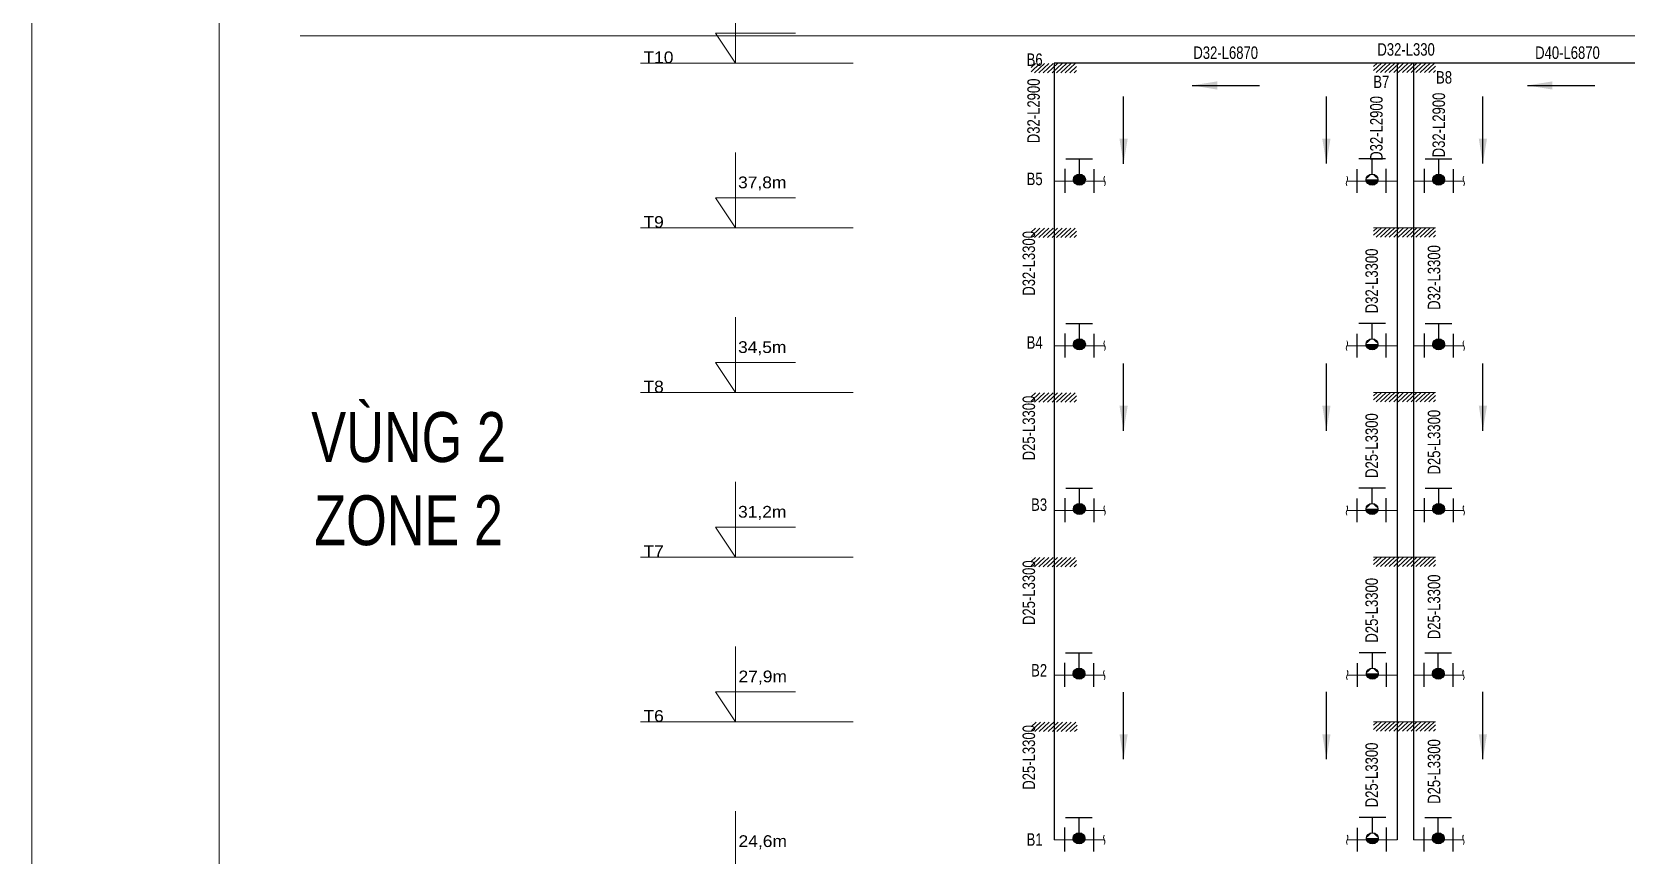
# Model space of a CAD drawing. Header units: millimetres. Extents: x -819040 to 60987, y -269988 to 131461.
# Drawn here: x -124465 to -92518, y 83075 to 99573 of the extents above; entities that cross this region are included whole.
import ezdxf

# ---------------------------------------------------------------- set-up
doc = ezdxf.new("R2010")
doc.units = ezdxf.units.MM
doc.linetypes.add('ACAD_ISO02W100', pattern=[15, 12, -3])
doc.linetypes.add('DOT', pattern=[0.25, 0, -0.25])
doc.layers.get('0').update_dxf_attribs({"lineweight": 9})
doc.layers.get('Defpoints').update_dxf_attribs({"lineweight": 9})
for name, color, linetype, lineweight in [('CAP LANH-CONTINOUS', 4, 'Continuous', 30), ('CAP LANH-CONTINOUS @ 50', 4, 'Continuous', 30), ('GHI CHU @ 100', 51, 'Continuous', 9), ('KHUNG GIAY-A2', 7, 'Continuous', 9), ('KICH THUOC', 21, 'Continuous', 13), ('KICH THUOC @ 100', 21, 'Continuous', 13), ('NETMANH', 43, 'Continuous', 9), ('THAY', 9, 'Continuous', 9)]:
    doc.layers.add(name, color=color, linetype=linetype, lineweight=lineweight)
doc.styles.add('KICH THUOC', font='arial.ttf', dxfattribs={"width": 0.75})
doc.styles.get("Standard").update_dxf_attribs({"font": 'arial.ttf', "width": 0.75})
doc.styles.add('TCVN-10', font='arial.ttf', dxfattribs={"width": 0.75, "height": 10})
doc.styles.add('TCVN-5', font='arial.ttf', dxfattribs={"width": 0.75, "height": 5})
doc.dimstyles.new('TCVN-2.5 D-L', dxfattribs={"dimtxt": 2.5, "dimasz": 1.2, "dimexe": 1.2, "dimexo": 0, "dimgap": 0.8, "dimtad": 1, "dimtoh": 1, "dimdec": 0, "dimzin": 0, "dimdsep": 46, "dimtxsty": 'KICH THUOC', "dimblk": 'ARCHTICK', "dimcen": 1.2, "dimdle": 1.2, "dimse1": 1, "dimse2": 1, "dimsd1": 1, "dimsd2": 1, "dimclrd": 256, "dimclre": 256, "dimclrt": 256, "dimadec": 0, "dimazin": 0, "dimtm": 1e-09, "dimtfac": 1, "dimtdec": 0, "dimtofl": 0, "dimtmove": 0, "dimatfit": 2, "dimfxl": 1, "dimtolj": 1, "dimtzin": 0, "dimlwd": -1, "dimlwe": -1, "dimarcsym": 1})
doc.dimstyles.new('TCVN-5 D-i-L', dxfattribs={"dimtxt": 5, "dimasz": 1.2, "dimexe": 1.2, "dimexo": 0, "dimgap": 0.8, "dimtad": 1, "dimtoh": 1, "dimdec": 0, "dimzin": 0, "dimdsep": 46, "dimtxsty": 'KICH THUOC', "dimblk": 'ARCHTICK', "dimcen": 1.2, "dimdle": 1.2, "dimse1": 1, "dimse2": 1, "dimsd1": 1, "dimsd2": 1, "dimclrd": 256, "dimclre": 256, "dimclrt": 256, "dimadec": 0, "dimazin": 0, "dimtm": 1e-09, "dimtfac": 1, "dimtdec": 0, "dimtofl": 0, "dimtmove": 1, "dimatfit": 2, "dimfxl": 1, "dimtolj": 1, "dimtzin": 0, "dimlwd": -1, "dimlwe": -1, "dimarcsym": 1})

# ---------------------------------------------------------------- blocks, each defined once
blk = doc.blocks.new('*D1923')
at = {"layer": 'Defpoints', "color": 0, "transparency": 16777216}
for p in [(-104278, 86684), (-103977, 86684), (-103977, 83384)]:
    blk.add_point(p, dxfattribs=at)
at = {"layer": 'KICH THUOC', "transparency": 16777216, "insert": (-104486, 85034), "char_height": 250, "attachment_point": 5, "rotation": 90, "style": 'KICH THUOC'}
blk.add_mtext('\\A1;D25-L3300', dxfattribs=at)
blk = doc.blocks.new('_ArchTick')
at = {"color": 0, "linetype": 'ByBlock', "const_width": 0.15}
blk.add_lwpolyline([(-0.5, -0.5), (0.5, 0.5)], dxfattribs=at)
blk = doc.blocks.new('*D1924')
at = {"layer": 'Defpoints', "color": 0, "transparency": 16777216}
for p in [(-104278, 89984), (-103970, 89984), (-103977, 86684)]:
    blk.add_point(p, dxfattribs=at)
at = {"layer": 'KICH THUOC', "transparency": 16777216, "insert": (-104486, 88334), "char_height": 250, "attachment_point": 5, "rotation": 90, "style": 'KICH THUOC'}
blk.add_mtext('\\A1;D25-L3300', dxfattribs=at)
blk = doc.blocks.new('*D1925')
at = {"layer": 'Defpoints', "color": 0, "transparency": 16777216}
for p in [(-104278, 93284), (-103970, 93284), (-103970, 89984)]:
    blk.add_point(p, dxfattribs=at)
at = {"layer": 'KICH THUOC', "transparency": 16777216, "insert": (-104486, 91634), "char_height": 250, "attachment_point": 5, "rotation": 90, "style": 'KICH THUOC'}
blk.add_mtext('\\A1;D25-L3300', dxfattribs=at)
blk = doc.blocks.new('*D1926')
at = {"layer": 'Defpoints', "color": 0, "transparency": 16777216}
for p in [(-104278, 96584), (-103970, 96584), (-103970, 93284)]:
    blk.add_point(p, dxfattribs=at)
at = {"layer": 'KICH THUOC', "transparency": 16777216, "insert": (-104486, 94934), "char_height": 250, "attachment_point": 5, "rotation": 90, "style": 'KICH THUOC'}
blk.add_mtext('\\A1;D32-L3300', dxfattribs=at)
blk = doc.blocks.new('*D1927')
at = {"layer": 'Defpoints', "color": 0, "transparency": 16777216}
for p in [(-104181, 99484), (-103967, 99484), (-103970, 96584)]:
    blk.add_point(p, dxfattribs=at)
at = {"layer": 'KICH THUOC', "transparency": 16777216, "insert": (-104391, 97990), "char_height": 250, "attachment_point": 5, "rotation": 89.9304, "style": 'KICH THUOC'}
blk.add_mtext('\\A1;D32-L2900', dxfattribs=at)
blk = doc.blocks.new('*D1928')
at = {"layer": 'Defpoints', "color": 0, "transparency": 16777216}
for p in [(-103977, 98946), (-97107, 98946), (-97107, 98946)]:
    blk.add_point(p, dxfattribs=at)
at = {"layer": 'KICH THUOC', "transparency": 16777216, "insert": (-100542, 99154), "char_height": 250, "attachment_point": 5, "style": 'KICH THUOC'}
blk.add_mtext('\\A1;D32-L6870', dxfattribs=at)
blk = doc.blocks.new('*D1929')
at = {"layer": 'Defpoints', "color": 0, "transparency": 16777216}
for p in [(-97107, 98946), (-96777, 98946), (-96777, 98946)]:
    blk.add_point(p, dxfattribs=at)
at = {"layer": 'KICH THUOC', "transparency": 16777216, "insert": (-96927, 99219), "char_height": 250, "attachment_point": 5, "style": 'KICH THUOC'}
blk.add_mtext('\\A1;D32-L330', dxfattribs=at)
blk = doc.blocks.new('*D1930')
at = {"layer": 'Defpoints', "color": 0, "transparency": 16777216}
for p in [(-96777, 98946), (-90609, 98946), (-90609, 98946)]:
    blk.add_point(p, dxfattribs=at)
at = {"layer": 'KICH THUOC', "transparency": 16777216, "insert": (-93693, 99154), "char_height": 250, "attachment_point": 5, "style": 'KICH THUOC'}
blk.add_mtext('\\A1;D40-L6870', dxfattribs=at)
blk = doc.blocks.new('*D1944')
at = {"layer": 'Defpoints', "color": 0, "transparency": 16777216}
for p in [(-97408, 86332), (-97107, 86332), (-97107, 83032)]:
    blk.add_point(p, dxfattribs=at)
at = {"layer": 'KICH THUOC', "transparency": 16777216, "insert": (-97616, 84682), "char_height": 250, "attachment_point": 5, "rotation": 90, "style": 'KICH THUOC'}
blk.add_mtext('\\A1;D25-L3300', dxfattribs=at)
blk = doc.blocks.new('*D1945')
at = {"layer": 'Defpoints', "color": 0, "transparency": 16777216}
for p in [(-97408, 89632), (-97100, 89632), (-97107, 86332)]:
    blk.add_point(p, dxfattribs=at)
at = {"layer": 'KICH THUOC', "transparency": 16777216, "insert": (-97616, 87982), "char_height": 250, "attachment_point": 5, "rotation": 90, "style": 'KICH THUOC'}
blk.add_mtext('\\A1;D25-L3300', dxfattribs=at)
blk = doc.blocks.new('*D1946')
at = {"layer": 'Defpoints', "color": 0, "transparency": 16777216}
for p in [(-97408, 92932), (-97100, 92932), (-97100, 89632)]:
    blk.add_point(p, dxfattribs=at)
at = {"layer": 'KICH THUOC', "transparency": 16777216, "insert": (-97616, 91282), "char_height": 250, "attachment_point": 5, "rotation": 90, "style": 'KICH THUOC'}
blk.add_mtext('\\A1;D25-L3300', dxfattribs=at)
blk = doc.blocks.new('*D1947')
at = {"layer": 'Defpoints', "color": 0, "transparency": 16777216}
for p in [(-97408, 96232), (-97100, 96232), (-97100, 92932)]:
    blk.add_point(p, dxfattribs=at)
at = {"layer": 'KICH THUOC', "transparency": 16777216, "insert": (-97616, 94582), "char_height": 250, "attachment_point": 5, "rotation": 90, "style": 'KICH THUOC'}
blk.add_mtext('\\A1;D32-L3300', dxfattribs=at)
blk = doc.blocks.new('*D1948')
at = {"layer": 'Defpoints', "color": 0, "transparency": 16777216}
for p in [(-97311, 99132), (-97097, 99132), (-97100, 96232)]:
    blk.add_point(p, dxfattribs=at)
at = {"layer": 'KICH THUOC', "transparency": 16777216, "insert": (-97521, 97638), "char_height": 250, "attachment_point": 5, "rotation": 89.9304, "style": 'KICH THUOC'}
blk.add_mtext('\\A1;D32-L2900', dxfattribs=at)
blk = doc.blocks.new('*D1949')
at = {"layer": 'Defpoints', "color": 0, "transparency": 16777216}
for p in [(-96158, 86401), (-95857, 86401), (-95857, 83101)]:
    blk.add_point(p, dxfattribs=at)
at = {"layer": 'KICH THUOC', "transparency": 16777216, "insert": (-96366, 84751), "char_height": 250, "attachment_point": 5, "rotation": 90, "style": 'KICH THUOC'}
blk.add_mtext('\\A1;D25-L3300', dxfattribs=at)
blk = doc.blocks.new('*D1950')
at = {"layer": 'Defpoints', "color": 0, "transparency": 16777216}
for p in [(-96158, 89701), (-95851, 89701), (-95857, 86401)]:
    blk.add_point(p, dxfattribs=at)
at = {"layer": 'KICH THUOC', "transparency": 16777216, "insert": (-96366, 88051), "char_height": 250, "attachment_point": 5, "rotation": 90, "style": 'KICH THUOC'}
blk.add_mtext('\\A1;D25-L3300', dxfattribs=at)
blk = doc.blocks.new('*D1951')
at = {"layer": 'Defpoints', "color": 0, "transparency": 16777216}
for p in [(-96158, 93001), (-95851, 93001), (-95851, 89701)]:
    blk.add_point(p, dxfattribs=at)
at = {"layer": 'KICH THUOC', "transparency": 16777216, "insert": (-96366, 91351), "char_height": 250, "attachment_point": 5, "rotation": 90, "style": 'KICH THUOC'}
blk.add_mtext('\\A1;D25-L3300', dxfattribs=at)
blk = doc.blocks.new('*D1952')
at = {"layer": 'Defpoints', "color": 0, "transparency": 16777216}
for p in [(-96158, 96301), (-95851, 96301), (-95851, 93001)]:
    blk.add_point(p, dxfattribs=at)
at = {"layer": 'KICH THUOC', "transparency": 16777216, "insert": (-96366, 94651), "char_height": 250, "attachment_point": 5, "rotation": 90, "style": 'KICH THUOC'}
blk.add_mtext('\\A1;D32-L3300', dxfattribs=at)
blk = doc.blocks.new('*D1953')
at = {"layer": 'Defpoints', "color": 0, "transparency": 16777216}
for p in [(-96061, 99201), (-95847, 99201), (-95851, 96301)]:
    blk.add_point(p, dxfattribs=at)
at = {"layer": 'KICH THUOC', "transparency": 16777216, "insert": (-96271, 97707), "char_height": 250, "attachment_point": 5, "rotation": 89.9304, "style": 'KICH THUOC'}
blk.add_mtext('\\A1;D32-L2900', dxfattribs=at)
blk = doc.blocks.new('*D1969')
at = {"layer": 'Defpoints', "color": 0, "transparency": 16777216}
for p in [(-97408, 102826), (-97107, 102826), (-97107, 99526)]:
    blk.add_point(p, dxfattribs=at)
at = {"layer": 'KICH THUOC', "transparency": 16777216, "insert": (-97616, 101176), "char_height": 250, "attachment_point": 5, "rotation": 90, "style": 'KICH THUOC'}
blk.add_mtext('\\A1;D25-L3300', dxfattribs=at)
blk = doc.blocks.new('*U254')
at = {"layer": 'CAP LANH-CONTINOUS @ 50'}
blk.add_leader([(673, 0), (0, 0)], dimstyle='TCVN-5 D-i-L', override={"dimscale": 50, "dimasz": 5, "dimgap": 0.8, "dimtad": 0}, dxfattribs=at)

msp = doc.modelspace()

# ---------------------------------------------------------------- hatches: boundary and pattern name
at = {"layer": 'CAP LANH-CONTINOUS'}
h = msp.add_hatch(color=4, dxfattribs=at)
edge = h.paths.add_edge_path()
edge.add_ellipse((-103474.3, 96611.4), major_axis=(-119.4, 0), ratio=0.9428571, start_angle=-1.85398, end_angle=90)
edge.add_ellipse((-103474.3, 96611.4), major_axis=(-119.4, 0), ratio=0.9428571, start_angle=90, end_angle=181.85398)
edge.add_line((-103355, 96615.1), (-103593.7, 96615.1))
edge = h.paths.add_edge_path()
edge.add_line((-103593.7, 96615.1), (-103355, 96615.1))
edge.add_ellipse((-103474.3, 96611.4), major_axis=(-119.4, 0), ratio=0.9428571, start_angle=181.85398, end_angle=270)
edge.add_ellipse((-103474.3, 96611.4), major_axis=(119.4, 0), ratio=0.9428571, start_angle=90, end_angle=178.14602)
h = msp.add_hatch(color=4, dxfattribs=at)
edge = h.paths.add_edge_path()
edge.add_ellipse((-97609.9, 96611.4), major_axis=(119.4, 0), ratio=0.9428571, start_angle=270, end_angle=361.85398, ccw=False)
edge.add_ellipse((-97609.9, 96611.4), major_axis=(119.4, 0), ratio=0.9428571, start_angle=178.14602, end_angle=270, ccw=False)
edge.add_line((-97729.2, 96615.1), (-97490.5, 96615.1))
edge = h.paths.add_edge_path()
edge.add_line((-97490.5, 96615.1), (-97729.2, 96615.1))
edge.add_ellipse((-97609.9, 96611.4), major_axis=(119.4, 0), ratio=0.9428571, start_angle=90, end_angle=178.14602, ccw=False)
edge.add_ellipse((-97609.9, 96611.4), major_axis=(-119.4, 0), ratio=0.9428571, start_angle=181.85398, end_angle=270, ccw=False)
h = msp.add_hatch(color=4, dxfattribs=at)
edge = h.paths.add_edge_path()
edge.add_ellipse((-96274.3, 96611.4), major_axis=(-119.4, 0), ratio=0.9428571, start_angle=-1.85398, end_angle=90)
edge.add_ellipse((-96274.3, 96611.4), major_axis=(-119.4, 0), ratio=0.9428571, start_angle=90, end_angle=181.85398)
edge.add_line((-96155, 96615.1), (-96393.7, 96615.1))
edge = h.paths.add_edge_path()
edge.add_line((-96393.7, 96615.1), (-96155, 96615.1))
edge.add_ellipse((-96274.3, 96611.4), major_axis=(-119.4, 0), ratio=0.9428571, start_angle=181.85398, end_angle=270)
edge.add_ellipse((-96274.3, 96611.4), major_axis=(119.4, 0), ratio=0.9428571, start_angle=90, end_angle=178.14602)
h = msp.add_hatch(color=4, dxfattribs=at)
edge = h.paths.add_edge_path()
edge.add_ellipse((-103474.3, 93311.4), major_axis=(-119.4, 0), ratio=0.9428571, start_angle=-1.85398, end_angle=90)
edge.add_ellipse((-103474.3, 93311.4), major_axis=(119.4, 0), ratio=0.9428571, start_angle=270, end_angle=361.85398)
edge.add_line((-103355, 93315.1), (-103593.7, 93315.1))
edge = h.paths.add_edge_path()
edge.add_line((-103593.7, 93315.1), (-103355, 93315.1))
edge.add_ellipse((-103474.3, 93311.4), major_axis=(-119.4, 0), ratio=0.9428571, start_angle=181.85398, end_angle=270)
edge.add_ellipse((-103474.3, 93311.4), major_axis=(-119.4, 0), ratio=0.9428571, start_angle=-90, end_angle=-1.85398)
h = msp.add_hatch(color=4, dxfattribs=at)
edge = h.paths.add_edge_path()
edge.add_ellipse((-97609.9, 93311.4), major_axis=(119.4, 0), ratio=0.9428571, start_angle=270, end_angle=361.85398, ccw=False)
edge.add_ellipse((-97609.9, 93311.4), major_axis=(-119.4, 0), ratio=0.9428571, start_angle=-1.85398, end_angle=90, ccw=False)
edge.add_line((-97729.2, 93315.1), (-97490.5, 93315.1))
edge = h.paths.add_edge_path()
edge.add_line((-97490.5, 93315.1), (-97729.2, 93315.1))
edge.add_ellipse((-97609.9, 93311.4), major_axis=(119.4, 0), ratio=0.9428571, start_angle=90, end_angle=178.14602, ccw=False)
edge.add_ellipse((-97609.9, 93311.4), major_axis=(119.4, 0), ratio=0.9428571, start_angle=361.85398, end_angle=450, ccw=False)
h = msp.add_hatch(color=4, dxfattribs=at)
edge = h.paths.add_edge_path()
edge.add_ellipse((-96274.3, 93311.4), major_axis=(-119.4, 0), ratio=0.9428571, start_angle=-1.85398, end_angle=90)
edge.add_ellipse((-96274.3, 93311.4), major_axis=(119.4, 0), ratio=0.9428571, start_angle=270, end_angle=361.85398)
edge.add_line((-96155, 93315.1), (-96393.7, 93315.1))
edge = h.paths.add_edge_path()
edge.add_line((-96393.7, 93315.1), (-96155, 93315.1))
edge.add_ellipse((-96274.3, 93311.4), major_axis=(-119.4, 0), ratio=0.9428571, start_angle=181.85398, end_angle=270)
edge.add_ellipse((-96274.3, 93311.4), major_axis=(-119.4, 0), ratio=0.9428571, start_angle=-90, end_angle=-1.85398)
h = msp.add_hatch(color=4, dxfattribs=at)
edge = h.paths.add_edge_path()
edge.add_ellipse((-103474.3, 90011.4), major_axis=(-119.4, 0), ratio=0.9428571, start_angle=-1.85398, end_angle=90)
edge.add_ellipse((-103474.3, 90011.4), major_axis=(-119.4, 0), ratio=0.9428571, start_angle=90, end_angle=181.85398)
edge.add_line((-103355, 90015.1), (-103593.7, 90015.1))
edge = h.paths.add_edge_path()
edge.add_line((-103593.7, 90015.1), (-103355, 90015.1))
edge.add_ellipse((-103474.3, 90011.4), major_axis=(-119.4, 0), ratio=0.9428571, start_angle=181.85398, end_angle=270)
edge.add_ellipse((-103474.3, 90011.4), major_axis=(119.4, 0), ratio=0.9428571, start_angle=90, end_angle=178.14602)
h = msp.add_hatch(color=4, dxfattribs=at)
edge = h.paths.add_edge_path()
edge.add_ellipse((-97609.9, 90011.4), major_axis=(119.4, 0), ratio=0.9428571, start_angle=270, end_angle=361.85398, ccw=False)
edge.add_ellipse((-97609.9, 90011.4), major_axis=(119.4, 0), ratio=0.9428571, start_angle=178.14602, end_angle=270, ccw=False)
edge.add_line((-97729.2, 90015.1), (-97490.5, 90015.1))
edge = h.paths.add_edge_path()
edge.add_line((-97490.5, 90015.1), (-97729.2, 90015.1))
edge.add_ellipse((-97609.9, 90011.4), major_axis=(119.4, 0), ratio=0.9428571, start_angle=90, end_angle=178.14602, ccw=False)
edge.add_ellipse((-97609.9, 90011.4), major_axis=(-119.4, 0), ratio=0.9428571, start_angle=181.85398, end_angle=270, ccw=False)
h = msp.add_hatch(color=4, dxfattribs=at)
edge = h.paths.add_edge_path()
edge.add_ellipse((-96274.3, 90011.4), major_axis=(-119.4, 0), ratio=0.9428571, start_angle=-1.85398, end_angle=90)
edge.add_ellipse((-96274.3, 90011.4), major_axis=(-119.4, 0), ratio=0.9428571, start_angle=90, end_angle=181.85398)
edge.add_line((-96155, 90015.1), (-96393.7, 90015.1))
edge = h.paths.add_edge_path()
edge.add_line((-96393.7, 90015.1), (-96155, 90015.1))
edge.add_ellipse((-96274.3, 90011.4), major_axis=(-119.4, 0), ratio=0.9428571, start_angle=181.85398, end_angle=270)
edge.add_ellipse((-96274.3, 90011.4), major_axis=(119.4, 0), ratio=0.9428571, start_angle=90, end_angle=178.14602)
h = msp.add_hatch(color=4, dxfattribs=at)
edge = h.paths.add_edge_path()
edge.add_ellipse((-103481.1, 86711.4), major_axis=(119.4, 0), ratio=0.9428571, start_angle=178.14602, end_angle=270)
edge.add_ellipse((-103481.1, 86711.4), major_axis=(-119.4, 0), ratio=0.9428571, start_angle=90, end_angle=181.85398)
edge.add_line((-103361.7, 86715.1), (-103600.4, 86715.1))
edge = h.paths.add_edge_path()
edge.add_line((-103600.4, 86715.1), (-103361.7, 86715.1))
edge.add_ellipse((-103481.1, 86711.4), major_axis=(-119.4, 0), ratio=0.9428571, start_angle=181.85398, end_angle=270)
edge.add_ellipse((-103481.1, 86711.4), major_axis=(-119.4, 0), ratio=0.9428571, start_angle=-90, end_angle=-1.85398)
h = msp.add_hatch(color=4, dxfattribs=at)
edge = h.paths.add_edge_path()
edge.add_ellipse((-97603.1, 86711.4), major_axis=(-119.4, 0), ratio=0.9428571, start_angle=90, end_angle=181.85398, ccw=False)
edge.add_ellipse((-97603.1, 86711.4), major_axis=(119.4, 0), ratio=0.9428571, start_angle=178.14602, end_angle=270, ccw=False)
edge.add_line((-97722.4, 86715.1), (-97483.8, 86715.1))
edge = h.paths.add_edge_path()
edge.add_line((-97483.8, 86715.1), (-97722.4, 86715.1))
edge.add_ellipse((-97603.1, 86711.4), major_axis=(119.4, 0), ratio=0.9428571, start_angle=90, end_angle=178.14602, ccw=False)
edge.add_ellipse((-97603.1, 86711.4), major_axis=(119.4, 0), ratio=0.9428571, start_angle=361.85398, end_angle=450, ccw=False)
h = msp.add_hatch(color=4, dxfattribs=at)
edge = h.paths.add_edge_path()
edge.add_ellipse((-96281.1, 86711.4), major_axis=(119.4, 0), ratio=0.9428571, start_angle=178.14602, end_angle=270)
edge.add_ellipse((-96281.1, 86711.4), major_axis=(-119.4, 0), ratio=0.9428571, start_angle=90, end_angle=181.85398)
edge.add_line((-96161.7, 86715.1), (-96400.4, 86715.1))
edge = h.paths.add_edge_path()
edge.add_line((-96400.4, 86715.1), (-96161.7, 86715.1))
edge.add_ellipse((-96281.1, 86711.4), major_axis=(-119.4, 0), ratio=0.9428571, start_angle=181.85398, end_angle=270)
edge.add_ellipse((-96281.1, 86711.4), major_axis=(-119.4, 0), ratio=0.9428571, start_angle=-90, end_angle=-1.85398)
h = msp.add_hatch(color=4, dxfattribs=at)
edge = h.paths.add_edge_path()
edge.add_ellipse((-103481.1, 83411.4), major_axis=(-119.4, 0), ratio=0.9428571, start_angle=-1.85398, end_angle=90)
edge.add_ellipse((-103481.1, 83411.4), major_axis=(-119.4, 0), ratio=0.9428571, start_angle=90, end_angle=181.85398)
edge.add_line((-103361.7, 83415.1), (-103600.4, 83415.1))
edge = h.paths.add_edge_path()
edge.add_line((-103600.4, 83415.1), (-103361.7, 83415.1))
edge.add_ellipse((-103481.1, 83411.4), major_axis=(-119.4, 0), ratio=0.9428571, start_angle=181.85398, end_angle=270)
edge.add_ellipse((-103481.1, 83411.4), major_axis=(119.4, 0), ratio=0.9428571, start_angle=90, end_angle=178.14602)
h = msp.add_hatch(color=4, dxfattribs=at)
edge = h.paths.add_edge_path()
edge.add_ellipse((-97603.1, 83411.4), major_axis=(119.4, 0), ratio=0.9428571, start_angle=270, end_angle=361.85398, ccw=False)
edge.add_ellipse((-97603.1, 83411.4), major_axis=(119.4, 0), ratio=0.9428571, start_angle=178.14602, end_angle=270, ccw=False)
edge.add_line((-97722.4, 83415.1), (-97483.8, 83415.1))
edge = h.paths.add_edge_path()
edge.add_line((-97483.8, 83415.1), (-97722.4, 83415.1))
edge.add_ellipse((-97603.1, 83411.4), major_axis=(119.4, 0), ratio=0.9428571, start_angle=90, end_angle=178.14602, ccw=False)
edge.add_ellipse((-97603.1, 83411.4), major_axis=(-119.4, 0), ratio=0.9428571, start_angle=181.85398, end_angle=270, ccw=False)
h = msp.add_hatch(color=4, dxfattribs=at)
edge = h.paths.add_edge_path()
edge.add_ellipse((-96281.1, 83411.4), major_axis=(-119.4, 0), ratio=0.9428571, start_angle=-1.85398, end_angle=90)
edge.add_ellipse((-96281.1, 83411.4), major_axis=(-119.4, 0), ratio=0.9428571, start_angle=90, end_angle=181.85398)
edge.add_line((-96161.7, 83415.1), (-96400.4, 83415.1))
edge = h.paths.add_edge_path()
edge.add_line((-96400.4, 83415.1), (-96161.7, 83415.1))
edge.add_ellipse((-96281.1, 83411.4), major_axis=(-119.4, 0), ratio=0.9428571, start_angle=181.85398, end_angle=270)
edge.add_ellipse((-96281.1, 83411.4), major_axis=(119.4, 0), ratio=0.9428571, start_angle=90, end_angle=178.14602)
at = {"layer": 'NETMANH'}
h = msp.add_hatch(dxfattribs=at)
h.set_pattern_fill('ANSI31', color=256, scale=500)
h.set_pattern_definition([(43.315316, (-357478.406, -57216.955), (-44.194174, 41.668792), [])])
h.paths.add_polyline_path([(-103530.2, 98941), (-104442, 98941), (-104442, 98751.6), (-103530.2, 98751.6)])
at = {"layer": 'NETMANH', "linetype": 'DOT'}
h = msp.add_hatch(dxfattribs=at)
h.set_pattern_fill('ANSI31', color=256, scale=500)
h.set_pattern_definition([(43.315316, (-368031.125, -44447.686), (-44.194174, 41.668792), [])])
h.paths.add_polyline_path([(-96335.6, 98946.3), (-97577.3, 98946.3), (-97577.3, 98757.7), (-96335.6, 98757.7)])
at = {"layer": 'NETMANH'}
h = msp.add_hatch(dxfattribs=at)
h.set_pattern_fill('ANSI31', color=256, scale=500)
h.set_pattern_definition([(43.315316, (-357478.406, -60516.955), (-44.194174, 41.668792), [])])
h.paths.add_polyline_path([(-103530.2, 95641), (-104442, 95641), (-104442, 95451.6), (-103530.2, 95451.6)])
at = {"layer": 'NETMANH', "linetype": 'DOT'}
h = msp.add_hatch(dxfattribs=at)
h.set_pattern_fill('ANSI31', color=256, scale=500)
h.set_pattern_definition([(43.315316, (-368031.125, -47747.686), (-44.194174, 41.668792), [])])
h.paths.add_polyline_path([(-96335.6, 95646.3), (-97577.3, 95646.3), (-97577.3, 95457.7), (-96335.6, 95457.7)])
at = {"layer": 'NETMANH'}
h = msp.add_hatch(dxfattribs=at)
h.set_pattern_fill('ANSI31', color=256, scale=500)
h.set_pattern_definition([(43.315316, (-357478.406, -63816.955), (-44.194174, 41.668792), [])])
h.paths.add_polyline_path([(-103530.2, 92341), (-104442, 92341), (-104442, 92151.6), (-103530.2, 92151.6)])
at = {"layer": 'NETMANH', "linetype": 'DOT'}
h = msp.add_hatch(dxfattribs=at)
h.set_pattern_fill('ANSI31', color=256, scale=500)
h.set_pattern_definition([(43.315316, (-368031.125, -51047.686), (-44.194174, 41.668792), [])])
h.paths.add_polyline_path([(-96335.6, 92346.3), (-97577.3, 92346.3), (-97577.3, 92157.7), (-96335.6, 92157.7)])
at = {"layer": 'NETMANH'}
h = msp.add_hatch(dxfattribs=at)
h.set_pattern_fill('ANSI31', color=256, scale=500)
h.set_pattern_definition([(43.315316, (-357478.406, -67116.955), (-44.194174, 41.668792), [])])
h.paths.add_polyline_path([(-103530.2, 89041), (-104442, 89041), (-104442, 88851.6), (-103530.2, 88851.6)])
at = {"layer": 'NETMANH', "linetype": 'DOT'}
h = msp.add_hatch(dxfattribs=at)
h.set_pattern_fill('ANSI31', color=256, scale=500)
h.set_pattern_definition([(43.315316, (-368031.125, -54347.686), (-44.194174, 41.668792), [])])
h.paths.add_polyline_path([(-96335.6, 89046.3), (-97577.3, 89046.3), (-97577.3, 88857.7), (-96335.6, 88857.7)])
at = {"layer": 'NETMANH'}
h = msp.add_hatch(dxfattribs=at)
h.set_pattern_fill('ANSI31', color=256, scale=500)
h.set_pattern_definition([(43.315316, (-357469.406, -70416.955), (-44.194174, 41.668792), [])])
h.paths.add_polyline_path([(-103521.2, 85741), (-104433, 85741), (-104433, 85551.6), (-103521.2, 85551.6)])
at = {"layer": 'NETMANH', "linetype": 'DOT'}
h = msp.add_hatch(dxfattribs=at)
h.set_pattern_fill('ANSI31', color=256, scale=500)
h.set_pattern_definition([(43.315316, (-368031.125, -57647.686), (-44.194174, 41.668792), [])])
h.paths.add_polyline_path([(-96335.6, 85746.3), (-97577.3, 85746.3), (-97577.3, 85557.7), (-96335.6, 85557.7)])

# ---------------------------------------------------------------- linework, layer by layer
at = {"layer": 'CAP LANH-CONTINOUS', "ltscale": 4}
for p, q in [((-103977.1, 98946.3), (-103977.1, 83383.9)), ((-84838.2, 98946.3), (-103977.1, 98946.3)), ((-97107.1, 98946.3), (-97107.1, 83383.9)), ((-96777.1, 98946.3), (-96777.1, 83383.9))]:
    msp.add_line(p, q, dxfattribs=at)
at = {"layer": 'CAP LANH-CONTINOUS'}
for p, q in [((-103760.1, 96350.5), (-103760.1, 96826.5)), ((-103745.6, 97027.1), (-103208.6, 97027.1)), ((-103474.3, 96724), (-103474.3, 97021.9)), ((-103177.4, 96350.5), (-103177.4, 96823.3)), ((-97906.8, 96350.5), (-97906.8, 96823.3)), ((-97338.6, 97027.1), (-97875.6, 97027.1)), ((-97609.9, 96724), (-97609.9, 97021.9)), ((-97324.1, 96350.5), (-97324.1, 96826.5)), ((-96560.1, 96350.5), (-96560.1, 96826.5)), ((-96545.6, 97027.1), (-96008.6, 97027.1)), ((-96274.3, 96724), (-96274.3, 97021.9)), ((-95977.4, 96350.5), (-95977.4, 96823.3)), ((-103745.6, 93727.1), (-103208.6, 93727.1)), ((-103474.3, 93424), (-103474.3, 93721.9)), ((-97338.6, 93727.1), (-97875.6, 93727.1)), ((-97609.9, 93424), (-97609.9, 93721.9)), ((-96545.6, 93727.1), (-96008.6, 93727.1)), ((-96274.3, 93424), (-96274.3, 93721.9)), ((-103760.1, 93050.5), (-103760.1, 93526.5)), ((-103177.4, 93050.5), (-103177.4, 93523.3)), ((-97906.8, 93050.5), (-97906.8, 93523.3)), ((-97324.1, 93050.5), (-97324.1, 93526.5)), ((-96560.1, 93050.5), (-96560.1, 93526.5)), ((-95977.4, 93050.5), (-95977.4, 93523.3)), ((-103745.6, 90427.1), (-103208.6, 90427.1)), ((-103474.3, 90124), (-103474.3, 90421.9)), ((-97338.6, 90427.1), (-97875.6, 90427.1)), ((-97609.9, 90124), (-97609.9, 90421.9)), ((-96545.6, 90427.1), (-96008.6, 90427.1)), ((-96274.3, 90124), (-96274.3, 90421.9)), ((-103760.1, 89750.5), (-103760.1, 90226.5)), ((-103177.4, 89750.5), (-103177.4, 90223.3)), ((-97906.8, 89750.5), (-97906.8, 90223.3)), ((-97324.1, 89750.5), (-97324.1, 90226.5)), ((-96560.1, 89750.5), (-96560.1, 90226.5)), ((-95977.4, 89750.5), (-95977.4, 90223.3)), ((-103766.9, 86450.5), (-103766.9, 86926.5)), ((-103752.3, 87127.1), (-103215.3, 87127.1)), ((-103481.1, 86824), (-103481.1, 87121.9)), ((-103184.1, 86450.5), (-103184.1, 86923.3)), ((-97900.1, 86450.5), (-97900.1, 86923.3)), ((-97331.8, 87127.1), (-97868.9, 87127.1)), ((-97603.1, 86824), (-97603.1, 87121.9)), ((-97317.3, 86450.5), (-97317.3, 86926.5)), ((-96566.9, 86450.5), (-96566.9, 86926.5)), ((-96552.3, 87127.1), (-96015.3, 87127.1)), ((-96281.1, 86824), (-96281.1, 87121.9)), ((-95984.1, 86450.5), (-95984.1, 86923.3)), ((-103752.3, 83827.1), (-103215.3, 83827.1)), ((-103481.1, 83524), (-103481.1, 83821.9)), ((-97331.8, 83827.1), (-97868.9, 83827.1)), ((-97603.1, 83524), (-97603.1, 83821.9)), ((-96552.3, 83827.1), (-96015.3, 83827.1)), ((-96281.1, 83524), (-96281.1, 83821.9)), ((-103766.9, 83150.5), (-103766.9, 83626.5)), ((-103184.1, 83150.5), (-103184.1, 83623.3)), ((-97900.1, 83150.5), (-97900.1, 83623.3)), ((-97317.3, 83150.5), (-97317.3, 83626.5)), ((-96566.9, 83150.5), (-96566.9, 83626.5)), ((-95984.1, 83150.5), (-95984.1, 83623.3))]:
    msp.add_line(p, q, dxfattribs=at)
for centre, major_axis in [((-103474.3, 96611.4), (-119.4, 0)), ((-97609.9, 96611.4), (119.4, 0)), ((-96274.3, 96611.4), (-119.4, 0))]:
    msp.add_ellipse(centre, major_axis=major_axis, ratio=0.9428571, start_param=3.1415927, end_param=9.424778, dxfattribs=at)
for centre, major_axis in [((-103474.3, 93311.4), (119.4, 0)), ((-97609.9, 93311.4), (-119.4, 0)), ((-96274.3, 93311.4), (119.4, 0)), ((-103474.3, 90011.4), (119.4, 0)), ((-97609.9, 90011.4), (-119.4, 0)), ((-96274.3, 90011.4), (119.4, 0)), ((-103481.1, 86711.4), (119.4, 0)), ((-97603.1, 86711.4), (-119.4, 0)), ((-96281.1, 86711.4), (119.4, 0)), ((-103481.1, 83411.4), (119.4, 0)), ((-97603.1, 83411.4), (-119.4, 0)), ((-96281.1, 83411.4), (119.4, 0))]:
    msp.add_ellipse(centre, major_axis=major_axis, ratio=0.9428571, dxfattribs=at)
at = {"layer": 'KHUNG GIAY-A2'}
for points in [[(-61465.5, 42361.3), (-61465.5, 131461.3), (-124465.5, 131461.3), (-124465.5, 42361.3)], [(-120715.5, 130711.3), (-62215.5, 130711.3), (-62215.5, 43111.3), (-120715.5, 43111.3)]]:
    msp.add_lwpolyline(points, close=True, dxfattribs=at)
at = {"layer": 'NETMANH', "linetype": 'ACAD_ISO02W100'}
msp.add_line((-66818.7, 99496.8), (-119087.3, 99496.8), dxfattribs=at)
at = {"layer": 'NETMANH'}
for p, q in [((-112267.5, 98946.3), (-108008.5, 98946.3)), ((-97577.3, 98946.3), (-96335.6, 98946.3)), ((-112267.5, 95646.3), (-108008.5, 95646.3)), ((-97577.3, 95646.3), (-96335.6, 95646.3)), ((-112267.5, 92346.3), (-108008.5, 92346.3)), ((-97577.3, 92346.3), (-96335.6, 92346.3)), ((-112267.5, 89046.3), (-108008.5, 89046.3)), ((-97577.3, 89046.3), (-96335.6, 89046.3)), ((-112267.5, 85746.3), (-108008.5, 85746.3)), ((-97577.3, 85746.3), (-96335.6, 85746.3))]:
    msp.add_line(p, q, dxfattribs=at)
at = {"layer": 'THAY'}
for p, q in [((-110365.9, 98946.3), (-110365.9, 100454.9)), ((-110765.9, 99549.7), (-110365.9, 98946.3)), ((-110765.9, 99549.7), (-109165.9, 99549.7)), ((-110365.9, 95646.3), (-110365.9, 97154.9)), ((-103970.3, 96583.9), (-102970.3, 96583.9)), ((-97113.8, 96583.9), (-98113.8, 96583.9)), ((-96770.3, 96583.9), (-95770.3, 96583.9)), ((-110765.9, 96249.7), (-110365.9, 95646.3)), ((-110765.9, 96249.7), (-109165.9, 96249.7)), ((-110365.9, 92346.3), (-110365.9, 93854.9)), ((-103970.3, 93283.9), (-102970.3, 93283.9)), ((-97113.8, 93283.9), (-98113.8, 93283.9)), ((-96770.3, 93283.9), (-95770.3, 93283.9)), ((-110765.9, 92949.7), (-110365.9, 92346.3)), ((-110765.9, 92949.7), (-109165.9, 92949.7)), ((-110365.9, 89046.3), (-110365.9, 90554.9)), ((-103970.3, 89983.9), (-102970.3, 89983.9)), ((-97113.8, 89983.9), (-98113.8, 89983.9)), ((-96770.3, 89983.9), (-95770.3, 89983.9)), ((-110765.9, 89649.7), (-110365.9, 89046.3)), ((-110765.9, 89649.7), (-109165.9, 89649.7)), ((-110365.9, 85746.3), (-110365.9, 87254.9)), ((-103977.1, 86683.9), (-102977.1, 86683.9)), ((-97107.1, 86683.9), (-98107.1, 86683.9)), ((-96777.1, 86683.9), (-95777.1, 86683.9)), ((-110765.9, 86349.7), (-110365.9, 85746.3)), ((-110765.9, 86349.7), (-109165.9, 86349.7)), ((-110365.9, 82446.3), (-110365.9, 83954.9)), ((-103977.1, 83383.9), (-102977.1, 83383.9)), ((-97107.1, 83383.9), (-98107.1, 83383.9)), ((-96777.1, 83383.9), (-95777.1, 83383.9))]:
    msp.add_line(p, q, dxfattribs=at)
at = {"layer": 'THAY', "linetype": 'ByBlock'}
for p, q in [((-103970.3, 96583.9), (-102984.7, 96583.9)), ((-97113.8, 96583.9), (-98099.5, 96583.9)), ((-96770.3, 96583.9), (-95784.7, 96583.9)), ((-103970.3, 93283.9), (-102984.7, 93283.9)), ((-97113.8, 93283.9), (-98099.5, 93283.9)), ((-96770.3, 93283.9), (-95784.7, 93283.9)), ((-103970.3, 89983.9), (-102984.7, 89983.9)), ((-97113.8, 89983.9), (-98099.5, 89983.9)), ((-96770.3, 89983.9), (-95784.7, 89983.9)), ((-103977.1, 86683.9), (-102991.5, 86683.9)), ((-97107.1, 86683.9), (-98092.7, 86683.9)), ((-96777.1, 86683.9), (-95791.5, 86683.9)), ((-103977.1, 83383.9), (-102991.5, 83383.9)), ((-97107.1, 83383.9), (-98092.7, 83383.9)), ((-96777.1, 83383.9), (-95791.5, 83383.9))]:
    msp.add_line(p, q, dxfattribs=at)
at = {"layer": 'THAY'}
for centre, major_axis, start_param, end_param in [((-102883.7, 96631), (-100, 0), -0.5235988, 0.5235988), ((-103056.9, 96536.7), (-100, 0), 2.6179939, 3.6651914), ((-98027.2, 96536.7), (100, 0), 2.6179939, 3.6651914), ((-98200.4, 96631), (100, 0), -0.5235988, 0.5235988), ((-95683.7, 96631), (-100, 0), -0.5235988, 0.5235988), ((-95856.9, 96536.7), (-100, 0), 2.6179939, 3.6651914), ((-102883.7, 93331), (-100, 0), -0.5235988, 0.5235988), ((-98200.4, 93331), (100, 0), -0.5235988, 0.5235988), ((-95683.7, 93331), (-100, 0), -0.5235988, 0.5235988), ((-103056.9, 93236.7), (-100, 0), 2.6179939, 3.6651914), ((-98027.2, 93236.7), (100, 0), 2.6179939, 3.6651914), ((-95856.9, 93236.7), (-100, 0), 2.6179939, 3.6651914), ((-102883.7, 90031), (100, 0), 2.6179939, 3.6651914), ((-103056.9, 89936.7), (-100, 0), 2.6179939, 3.6651914), ((-98027.2, 89936.7), (100, 0), 2.6179939, 3.6651914), ((-98200.4, 90031), (-100, 0), 2.6179939, 3.6651914), ((-95683.7, 90031), (100, 0), 2.6179939, 3.6651914), ((-95856.9, 89936.7), (-100, 0), 2.6179939, 3.6651914), ((-102890.5, 86731), (100, 0), 2.6179939, 3.6651914), ((-103063.7, 86636.7), (-100, 0), 2.6179939, 3.6651914), ((-98020.5, 86636.7), (100, 0), 2.6179939, 3.6651914), ((-98193.7, 86731), (-100, 0), 2.6179939, 3.6651914), ((-95690.5, 86731), (100, 0), 2.6179939, 3.6651914), ((-95863.7, 86636.7), (-100, 0), 2.6179939, 3.6651914), ((-102890.5, 83431), (-100, 0), -0.5235988, 0.5235988), ((-103063.7, 83336.7), (-100, 0), 2.6179939, 3.6651914), ((-98020.5, 83336.7), (100, 0), 2.6179939, 3.6651914), ((-98193.7, 83431), (100, 0), -0.5235988, 0.5235988), ((-95690.5, 83431), (-100, 0), -0.5235988, 0.5235988), ((-95863.7, 83336.7), (-100, 0), 2.6179939, 3.6651914)]:
    msp.add_ellipse(centre, major_axis=major_axis, ratio=0.9428571, start_param=start_param, end_param=end_param, dxfattribs=at)

# ---------------------------------------------------------------- block references
at = {"layer": 'CAP LANH-CONTINOUS', "yscale": 2, "zscale": 2}
for p, xscale, rotation in [((-99867, 98499), 2, 180), ((-93148, 98499), 2, 180), ((-102588.8, 98277.3), 2, 270.0146689516108), ((-98524.1, 98279.1), -2, 89.98533104838916), ((-95388.8, 98279.1), 2, 270.0146689516108), ((-102588.8, 92925), 2, 270.0146689516108), ((-98524.1, 92926.8), -2, 89.98533104838916), ((-95388.8, 92926.8), 2, 270.0146689516108), ((-102588.8, 86342.7), 2, 270.0146689516108), ((-98524.1, 86344.6), -2, 89.98533104838916), ((-95388.8, 86344.6), 2, 270.0146689516108)]:
    msp.add_blockref('*U254', p, dxfattribs=dict(at, xscale=xscale, rotation=rotation))

# ---------------------------------------------------------------- texts
at = {"layer": 'GHI CHU @ 100'}
for s, width, gutter_width, heights, insert, char_height, attachment_point, style in [('B6', 428.757, 1250, [91.2], (-104531.1, 99141.3), 250, 1, 'TCVN-5'), ('B8', 428.757, 1250, [91.2], (-96326.1, 98786.4), 250, 1, 'TCVN-5'), ('B7', 428.757, 1250, [91.2], (-97583.9, 98696), 250, 1, 'TCVN-5'), ('B5', 428.757, 1250, [91.2], (-104531.1, 96751.3), 250, 1, 'TCVN-5'), ('B4', 428.757, 1250, [91.2], (-104531.1, 93473.8), 250, 1, 'TCVN-5'), ('VÙNG 2\\PZONE 2', 16620, 5000, [0], (-116916.6, 90612.4), 1000, 5, 'TCVN-10'), ('B3', 428.757, 1250, [91.2], (-104441.2, 90223.9), 250, 1, 'TCVN-5'), ('B2', 428.757, 1250, [91.2], (-104441.2, 86904.2), 250, 1, 'TCVN-5'), ('B1', 428.757, 1250, [91.2], (-104531.1, 83514.1), 250, 1, 'TCVN-5')]:
    msp.add_mtext_dynamic_manual_height_columns(s, width=width, gutter_width=gutter_width, heights=heights, dxfattribs=dict(at, insert=insert, char_height=char_height, attachment_point=attachment_point, style=style))
at = {"layer": 'THAY', "width": 1.060606}
for s, p in [('T10', (-112210, 98945.4)), ('37,8m', (-110314.7, 96438.7)), ('T9', (-112210, 95645.4)), ('34,5m', (-110314.7, 93137.8)), ('T8', (-112210, 92345.4)), ('31,2m', (-110314.7, 89837.8)), ('T7', (-112210, 89046.3)), ('27,9m', (-110304.7, 86537.8)), ('T6', (-112210, 85745.4)), ('24,6m', (-110304.7, 83237.8))]:
    msp.add_text(s, height=235.71, dxfattribs=at).set_placement(p)

# ---------------------------------------------------------------- dimensions: what is measured, and where the dimension line sits
at = {"layer": 'KICH THUOC @ 100'}
for p1, p2, override, picture, middle in [((-97107.1, 99526.3), (-97107.1, 102826.3), {"dimscale": 100, "dimpost": 'D25-L<>', "dimtix": 0, "dimtofl": 0, "dimtmove": 0, "dimatfit": 2}, '*D1969', (-97615.9, 101176.3)), ((-97107.1, 83031.6), (-97107.1, 86331.6), {"dimscale": 100, "dimpost": 'D20-L<>', "dimtix": 0, "dimtofl": 0, "dimtmove": 0, "dimatfit": 2}, '*D1944', (-97615.9, 84681.6)), ((-95857.3, 83101), (-95857.3, 86401), {"dimscale": 100, "dimpost": 'D20-L<>', "dimtix": 0, "dimtofl": 0, "dimtmove": 0, "dimatfit": 2}, '*D1949', (-96366.1, 84751))]:
    dim = msp.add_aligned_dim(p1=p1, p2=p2, distance=301.1, text='D25-L3300', dimstyle='TCVN-2.5 D-L', override=override, dxfattribs=at)
    dim.commit()
    dim.dimension.update_dxf_attribs({"geometry": picture, "text_midpoint": middle})
for base, p1, p2, angle, override, picture, middle, dimtype in [((-104181.1, 99484.1), (-103970.3, 96583.9), (-103966.8, 99483.9), 89.9304, {"dimscale": 100, "dimpost": 'D32-L<>', "dimtix": 0, "dimtofl": 0, "dimtmove": 0, "dimatfit": 2}, '*D1927', (-104182.9, 97989.5), 161), ((-96777.1, 98946.3), (-97107.1, 98946.3), (-96777.1, 98946.3), 180, {"dimscale": 100, "dimpost": 'D32-L<>', "dimtix": 0, "dimtofl": 0, "dimtmove": 1, "dimatfit": 2}, '*D1929', (-96927.3, 99011), 160), ((-96061.2, 99201.3), (-95850.5, 96301), (-95847, 99201), 89.9304, {"dimscale": 100, "dimpost": 'D32-L<>', "dimtix": 0, "dimtofl": 0, "dimtmove": 0, "dimatfit": 2}, '*D1953', (-96063.1, 97706.7), 161)]:
    dim = msp.add_linear_dim(base=base, p1=p1, p2=p2, angle=angle, dimstyle='TCVN-2.5 D-L', override=override, dxfattribs=at)
    dim.commit()
    dim.dimension.update_dxf_attribs({"geometry": picture, "text_midpoint": middle, "dimtype": dimtype})
for p1, p2, distance, override, picture, middle in [((-103977.1, 98946.3), (-97107.1, 98946.3), 0, {"dimscale": 100, "dimpost": 'D32-L<>', "dimtix": 0, "dimtofl": 0, "dimtmove": 0, "dimatfit": 2}, '*D1928', (-100542.1, 99154)), ((-103977.1, 83383.9), (-103977.1, 86683.9), 301.1, {"dimscale": 100, "dimpost": 'D25-L<>', "dimtix": 0, "dimtofl": 0, "dimtmove": 0, "dimatfit": 2}, '*D1923', (-104485.9, 85033.9))]:
    dim = msp.add_aligned_dim(p1=p1, p2=p2, distance=distance, dimstyle='TCVN-2.5 D-L', override=override, dxfattribs=at)
    dim.commit()
    dim.dimension.update_dxf_attribs({"geometry": picture, "text_midpoint": middle})
dim = msp.add_linear_dim(base=(-97311.1, 99131.9), p1=(-97100.3, 96231.6), p2=(-97096.8, 99131.6), angle=89.9304, text='D32-L2900', dimstyle='TCVN-2.5 D-L', override={"dimscale": 100, "dimpost": 'D32-L<>', "dimtix": 0, "dimtofl": 0, "dimtmove": 0, "dimatfit": 2}, dxfattribs=at)
dim.commit()
dim.dimension.update_dxf_attribs({"geometry": '*D1948', "text_midpoint": (-97312.9, 97637.3), "dimtype": 161})
for base, p1, p2, angle, text, override, picture, middle in [((-90608.9, 98946.3), (-96777.1, 98946.3), (-90608.9, 98946.3), 180, 'D40-L6870', {"dimscale": 100, "dimpost": 'D40-L<>', "dimtix": 0, "dimtofl": 0, "dimtmove": 1, "dimatfit": 2}, '*D1930', (-93693, 99154)), ((-96158.3, 93001), (-95850.5, 89701), (-95850.5, 93001), 270, 'D25-L3300', {"dimscale": 100, "dimpost": 'D32-L<>', "dimtix": 0, "dimtofl": 0, "dimtmove": 1, "dimatfit": 2}, '*D1951', (-96366.1, 91351)), ((-97408.2, 92931.6), (-97100.3, 89631.6), (-97100.3, 92931.6), 270, 'D25-L3300', {"dimscale": 100, "dimpost": 'D32-L<>', "dimtix": 0, "dimtofl": 0, "dimtmove": 1, "dimatfit": 2}, '*D1946', (-97615.9, 91281.6))]:
    dim = msp.add_linear_dim(base=base, p1=p1, p2=p2, angle=angle, text=text, dimstyle='TCVN-2.5 D-L', override=override, dxfattribs=at)
    dim.commit()
    dim.dimension.update_dxf_attribs({"geometry": picture, "text_midpoint": middle})
for base, p1, p2, override, picture, middle in [((-104278.2, 96583.9), (-103970.3, 93283.9), (-103970.3, 96583.9), {"dimscale": 100, "dimpost": 'D32-L<>', "dimtix": 0, "dimtofl": 0, "dimtmove": 1, "dimatfit": 2}, '*D1926', (-104485.9, 94933.9)), ((-97408.2, 96231.6), (-97100.3, 92931.6), (-97100.3, 96231.6), {"dimscale": 100, "dimpost": 'D32-L<>', "dimtix": 0, "dimtofl": 0, "dimtmove": 1, "dimatfit": 2}, '*D1947', (-97615.9, 94581.6)), ((-96158.3, 96301), (-95850.5, 93001), (-95850.5, 96301), {"dimscale": 100, "dimpost": 'D32-L<>', "dimtix": 0, "dimtofl": 0, "dimtmove": 1, "dimatfit": 2}, '*D1952', (-96366.1, 94651)), ((-104278.2, 93283.9), (-103970.3, 89983.9), (-103970.3, 93283.9), {"dimscale": 100, "dimpost": 'D25-L<>', "dimtix": 0, "dimtofl": 0, "dimtmove": 1, "dimatfit": 2}, '*D1925', (-104485.9, 91633.9)), ((-104278.2, 89983.9), (-103977.1, 86683.9), (-103970.3, 89983.9), {"dimscale": 100, "dimpost": 'D25-L<>', "dimtix": 0, "dimtofl": 0, "dimtmove": 1, "dimatfit": 2}, '*D1924', (-104485.9, 88333.9)), ((-97408.2, 89631.6), (-97107.1, 86331.6), (-97100.3, 89631.6), {"dimscale": 100, "dimpost": 'D25-L<>', "dimtix": 0, "dimtofl": 0, "dimtmove": 1, "dimatfit": 2}, '*D1945', (-97615.9, 87981.6)), ((-96158.3, 89701), (-95857.3, 86401), (-95850.5, 89701), {"dimscale": 100, "dimpost": 'D25-L<>', "dimtix": 0, "dimtofl": 0, "dimtmove": 1, "dimatfit": 2}, '*D1950', (-96366.1, 88051))]:
    dim = msp.add_linear_dim(base=base, p1=p1, p2=p2, angle=270, dimstyle='TCVN-2.5 D-L', override=override, dxfattribs=at)
    dim.commit()
    dim.dimension.update_dxf_attribs({"geometry": picture, "text_midpoint": middle})

doc.saveas('drawing.dxf')
